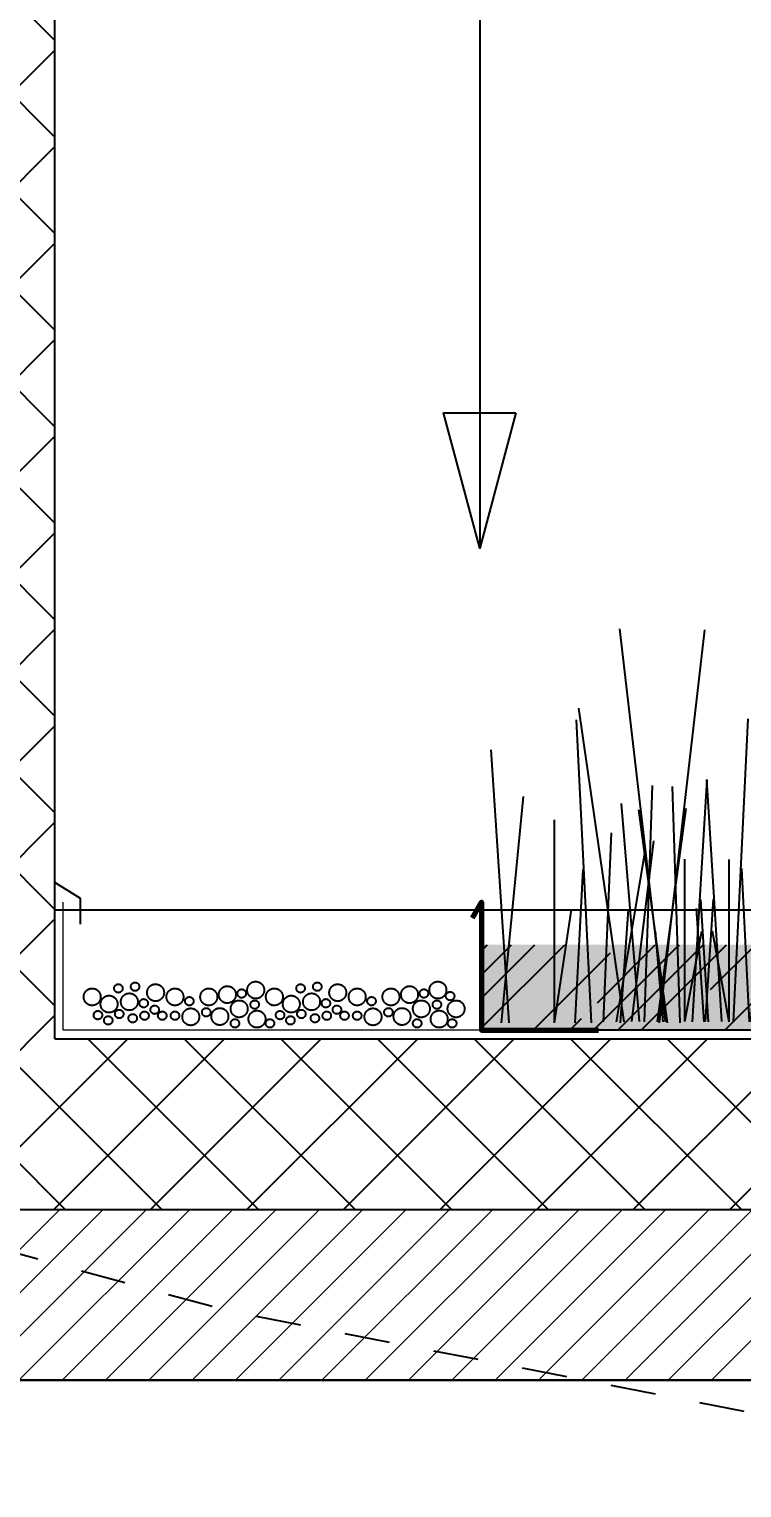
# Model space of a CAD drawing. Header units: centimetres. Extents: x -35664 to 50682, y -23001 to 23705.
# Drawn here: x 7630.2 to 7713.7, y -13407.6 to -13236.6 of the extents above; entities that cross this region are included whole.
import ezdxf

# ---------------------------------------------------------------- set-up
doc = ezdxf.new("R2010")
doc.units = ezdxf.units.CM
doc.header["$PDMODE"] = 67
doc.linetypes.add('VW-01', pattern=[0.41656, 0.20828, -0.20828])
doc.layers.get('0').update_dxf_attribs({"color": 252})
for name, color, linetype in [('B GÈnÈral_Hatch', 252, 'Continuous'), ('B Général', 252, 'Continuous'), ('prlm-Coupe', 252, 'Continuous'), ('prlm-GT', 242, 'Continuous')]:
    doc.layers.add(name, color=color, linetype=linetype)
doc.styles.add('Eurostile', font='Eurosti.TTF')
doc.dimstyles.new('100é', dxfattribs={"dimtxt": 16.471002, "dimasz": 6.232178, "dimexe": 10, "dimexo": 25, "dimgap": 1, "dimtad": 1, "dimdec": 1, "dimtxsty": 'Eurostile', "dimblk": 'A 90.VW_SLASH', "dimblk1": 'A 90.VW_SLASH', "dimblk2": 'A 90.VW_SLASH', "dimcen": 0, "dimdle": 10, "dimazin": 0, "dimtfac": 1, "dimtdec": 1, "dimtix": 1, "dimtmove": 0, "dimatfit": 0, "dimldrblk": 'A 90.VW_FILLEDARROW', "dimfxl": 1, "dimfrac": 2, "dimtolj": 1, "dimarcsym": 0})

# ---------------------------------------------------------------- blocks, each defined once
blk = doc.blocks.new('A 90.VW_SLASH')
at = {"linetype": 'ByBlock', "lineweight": -2}
blk.add_line((1.605, 0), (-1, 0), dxfattribs=at)
at = {"linetype": 'Continuous', "lineweight": 20, "flags": 128}
blk.add_lwpolyline([(0.5, 0.5), (-0.5, -0.5)], dxfattribs=at)
blk = doc.blocks.new('*D282')
at = {"layer": 'Defpoints', "color": 0, "transparency": 16777216}
for p in [(2577.01, -12422.69), (9144.82, -12422.69), (9110.95, -14019.85)]:
    blk.add_point(p, dxfattribs=at)
at = {"layer": 'prlm-GT', "color": 0, "lineweight": -2, "transparency": 16777216}
for p, q in [((9119.82, -12422.69), (9154.82, -12422.69)), ((9144.82, -14013.62), (9144.82, -12428.93)), ((9135.95, -14019.85), (9154.82, -14019.85))]:
    blk.add_line(p, q, dxfattribs=at)
at = {"layer": 'prlm-GT', "color": 0, "lineweight": -2, "transparency": 16777216, "xscale": 6.232177734375, "yscale": 6.232177734375, "zscale": 6.232177734375}
for p, rotation in [((9144.82, -12422.69), 90), ((9144.82, -14019.85), 270)]:
    blk.add_blockref('A 90.VW_SLASH', p, dxfattribs=dict(at, rotation=rotation))
at = {"layer": 'prlm-GT', "color": 0, "transparency": 16777216, "insert": (9136.56, -13221.27), "char_height": 16.471, "attachment_point": 5, "rotation": 90, "style": 'Eurostile'}
blk.add_mtext('\\A1;1597.16', dxfattribs=at)
blk = doc.blocks.new('A 90.VW_FILLEDARROW')
at = {"linetype": 'Continuous'}
blk.add_hatch(color=250, dxfattribs=at).paths.add_polyline_path([(-1.604, 0.43), (0, 0), (-1.604, -0.43)])
at = {"linetype": 'Continuous', "flags": 128}
blk.add_lwpolyline([(-1.604, 0.43), (0, 0), (-1.604, -0.43)], close=True, dxfattribs=at)
blk = doc.blocks.new('B 90.Groupe-831-1')
at = {"layer": 'B Général'}
for p, q in [((7724.59, -5970.43), (7729.91, -5933.66)), ((7716.62, -5970.43), (7714.88, -5942.07)), ((7706.98, -5970.42), (7704.86, -5944.87)), ((7706.07, -5970.42), (7708.65, -5949.24)), ((7727.02, -5970.43), (7726.11, -5948.31)), ((7725.5, -5970.43), (7722.16, -5950.49)), ((7712.29, -5970.43), (7712.29, -5951.42)), ((7714.72, -5970.43), (7715.63, -5956.09)), ((7712.29, -5970.43), (7714.27, -5959.83)), ((7720.04, -5970.43), (7720.95, -5959.83))]:
    blk.add_line(p, q, dxfattribs=at)
blk = doc.blocks.new('B 90.Groupe-832-1')
at = {"layer": 'B Général'}
for p, q in [((7709.33, -5970.58), (7714.64, -5924.54)), ((7701.36, -5970.58), (7699.61, -5935.07)), ((7691.71, -5970.58), (7689.59, -5938.58)), ((7690.8, -5970.58), (7693.39, -5944.04)), ((7711.76, -5970.58), (7710.85, -5942.88)), ((7710.24, -5970.58), (7706.9, -5945.61)), ((7697.03, -5970.58), (7697.03, -5946.78)), ((7699.46, -5970.58), (7700.37, -5952.63)), ((7697.03, -5970.58), (7699, -5957.31)), ((7704.77, -5970.58), (7705.68, -5957.31))]:
    blk.add_line(p, q, dxfattribs=at)
blk = doc.blocks.new('B 90.Groupe-833-1')
at = {"layer": 'B Général'}
for name in ['B 90.Groupe-832-1', 'B 90.Groupe-831-1']:
    blk.add_blockref(name, (0, 0), dxfattribs=at)
blk = doc.blocks.new('B 90.Groupe-834-1')
at = {"layer": 'B Général'}
for p, q in [((7759.45, -5970.44), (7764.77, -5940.57)), ((7751.48, -5970.44), (7749.74, -5947.4)), ((7741.84, -5970.43), (7739.72, -5949.67)), ((7761.88, -5970.44), (7760.97, -5952.46)), ((7740.93, -5970.43), (7743.51, -5953.22)), ((7760.37, -5970.44), (7757.03, -5954.24)), ((7747.16, -5970.43), (7747.16, -5954.99)), ((7749.59, -5970.44), (7750.5, -5958.79)), ((7747.16, -5970.43), (7749.13, -5961.83)), ((7754.9, -5970.44), (7755.81, -5961.83))]:
    blk.add_line(p, q, dxfattribs=at)
blk = doc.blocks.new('B 90.Groupe-835-1')
at = {"layer": 'B Général'}
for p, q in [((7754.65, -5970.44), (7759.96, -5933.03)), ((7746.68, -5970.43), (7744.93, -5941.59)), ((7737.03, -5970.43), (7734.91, -5944.44)), ((7736.12, -5970.43), (7738.71, -5948.88)), ((7757.08, -5970.44), (7756.17, -5947.93)), ((7742.35, -5970.43), (7742.35, -5951.1)), ((7755.56, -5970.44), (7752.22, -5950.15)), ((7744.78, -5970.43), (7745.69, -5955.85)), ((7742.35, -5970.43), (7744.32, -5959.66)), ((7750.09, -5970.44), (7751, -5959.66))]:
    blk.add_line(p, q, dxfattribs=at)
blk = doc.blocks.new('B 90.Groupe-836-1')
at = {"layer": 'B Général'}
for name in ['B 90.Groupe-835-1', 'B 90.Groupe-834-1']:
    blk.add_blockref(name, (0, 0), dxfattribs=at)
blk = doc.blocks.new('B 90.Groupe-837-1')
at = {"layer": 'B Général'}
for name in ['B 90.Groupe-833-1', 'B 90.Groupe-836-1']:
    blk.add_blockref(name, (0, 0), dxfattribs=at)
blk = doc.blocks.new('B 90.Groupe-838-1')
at = {"layer": 'B Général'}
blk.add_blockref('B 90.Groupe-837-1', (0, 0), dxfattribs=at)
blk = doc.blocks.new('B 90.Groupe-839-1')
at = {"layer": 'B Général'}
for p, q in [((7705.2, -5970.46), (7699.89, -5933.69)), ((7713.17, -5970.46), (7714.92, -5942.1)), ((7722.82, -5970.45), (7724.94, -5944.9)), ((7702.77, -5970.46), (7703.68, -5948.33)), ((7723.73, -5970.45), (7721.14, -5949.26)), ((7704.29, -5970.46), (7707.63, -5950.51)), ((7717.5, -5970.45), (7717.5, -5951.45)), ((7715.07, -5970.46), (7714.16, -5956.12)), ((7709.76, -5970.46), (7708.85, -5959.86)), ((7717.5, -5970.45), (7715.53, -5959.86))]:
    blk.add_line(p, q, dxfattribs=at)
blk = doc.blocks.new('B 90.Groupe-840-1')
at = {"layer": 'B Général'}
for p, q in [((7710.01, -5970.46), (7704.69, -5924.42)), ((7717.98, -5970.45), (7719.72, -5934.95)), ((7727.62, -5970.45), (7729.75, -5938.45)), ((7707.58, -5970.46), (7708.49, -5942.75)), ((7728.53, -5970.45), (7725.95, -5943.92)), ((7709.1, -5970.46), (7712.44, -5945.48)), ((7722.31, -5970.45), (7722.31, -5946.65)), ((7719.88, -5970.45), (7718.97, -5952.51)), ((7714.57, -5970.46), (7713.65, -5957.19)), ((7722.31, -5970.45), (7720.33, -5957.19))]:
    blk.add_line(p, q, dxfattribs=at)
blk = doc.blocks.new('B 90.Groupe-841-1')
at = {"layer": 'B Général'}
for p, q in [((7732.89, -5970.45), (7727.57, -5935.18)), ((7740.86, -5970.45), (7742.6, -5943.24)), ((7750.5, -5970.44), (7752.62, -5945.93)), ((7730.46, -5970.45), (7731.37, -5949.22)), ((7751.41, -5970.44), (7748.83, -5950.12)), ((7731.98, -5970.45), (7735.31, -5951.32)), ((7745.19, -5970.45), (7745.18, -5952.21)), ((7742.76, -5970.45), (7741.84, -5956.7)), ((7737.44, -5970.45), (7736.53, -5960.28)), ((7745.19, -5970.45), (7743.21, -5960.28))]:
    blk.add_line(p, q, dxfattribs=at)
blk = doc.blocks.new('B 90.Groupe-842-1')
at = {"layer": 'B Général'}
for p, q in [((7732.89, -5970.45), (7727.57, -5935.18)), ((7740.86, -5970.45), (7742.6, -5943.24)), ((7750.5, -5970.44), (7752.62, -5945.93)), ((7730.46, -5970.45), (7731.37, -5949.22)), ((7751.41, -5970.44), (7748.83, -5950.12)), ((7731.98, -5970.45), (7735.31, -5951.32)), ((7745.19, -5970.45), (7745.18, -5952.21)), ((7742.76, -5970.45), (7741.84, -5956.7)), ((7737.44, -5970.45), (7736.53, -5960.28)), ((7745.19, -5970.45), (7743.21, -5960.28))]:
    blk.add_line(p, q, dxfattribs=at)
blk = doc.blocks.new('B 90.Groupe-843-1')
at = {"layer": 'B Général'}
for p, q in [((7738.15, -5970.45), (7732.83, -5935.17)), ((7746.12, -5970.45), (7747.87, -5943.24)), ((7755.76, -5970.44), (7757.89, -5945.93)), ((7735.72, -5970.45), (7736.63, -5949.22)), ((7756.67, -5970.44), (7754.09, -5950.11)), ((7737.24, -5970.45), (7740.58, -5951.31)), ((7750.45, -5970.44), (7750.45, -5952.21)), ((7748.02, -5970.44), (7747.11, -5956.69)), ((7742.71, -5970.45), (7741.79, -5960.28)), ((7750.45, -5970.44), (7748.47, -5960.28))]:
    blk.add_line(p, q, dxfattribs=at)
blk = doc.blocks.new('B 90.Groupe-844-1')
at = {"layer": 'B Général'}
for name in ['B 90.Groupe-840-1', 'B 90.Groupe-839-1', 'B 90.Groupe-841-1', 'B 90.Groupe-842-1', 'B 90.Groupe-843-1']:
    blk.add_blockref(name, (0, 0), dxfattribs=at)
blk = doc.blocks.new('B 90.Groupe-845-1')
at = {"layer": 'B Général'}
blk.add_blockref('B 90.Groupe-844-1', (0, 0), dxfattribs=at)
blk = doc.blocks.new('B 90.Groupe-846-1')
at = {"layer": 'B Général'}
blk.add_blockref('B 90.Groupe-845-1', (0, 0), dxfattribs=at)
blk = doc.blocks.new('B 90.Groupe-847-1')
at = {"layer": 'B Général'}
for name in ['B 90.Groupe-838-1', 'B 90.Groupe-846-1']:
    blk.add_blockref(name, (0, 0), dxfattribs=at)
blk = doc.blocks.new('B 90.Groupe-848-1')
at = {"layer": 'B Général', "linetype": 'Continuous'}
for points in [[(7643.36, -5966.68), (7643.13, -5966.55), (7642.6, -5966.55), (7642.14, -5966.81), (7641.87, -5967.28), (7641.87, -5967.81), (7642.14, -5968.28), (7642.6, -5968.55), (7643.13, -5968.55), (7643.59, -5968.28), (7643.85, -5967.81), (7643.85, -5967.28), (7643.59, -5966.81), (7643.36, -5966.68)], [(7646.18, -5966.11), (7646.06, -5966.05), (7645.8, -5966.05), (7645.57, -5966.18), (7645.44, -5966.41), (7645.44, -5966.68), (7645.57, -5966.91), (7645.8, -5967.05), (7646.06, -5967.05), (7646.29, -5966.91), (7646.43, -5966.68), (7646.43, -5966.41), (7646.29, -5966.18), (7646.18, -5966.11)], [(7648.14, -5965.91), (7648.02, -5965.85), (7647.76, -5965.85), (7647.53, -5965.98), (7647.4, -5966.21), (7647.4, -5966.48), (7647.53, -5966.71), (7647.76, -5966.85), (7648.02, -5966.85), (7648.25, -5966.71), (7648.38, -5966.48), (7648.38, -5966.21), (7648.25, -5965.98), (7648.14, -5965.91)], [(7650.78, -5966.18), (7650.55, -5966.05), (7650.02, -5966.05), (7649.56, -5966.31), (7649.3, -5966.78), (7649.3, -5967.31), (7649.56, -5967.78), (7650.02, -5968.05), (7650.55, -5968.05), (7651.01, -5967.78), (7651.28, -5967.31), (7651.28, -5966.78), (7651.01, -5966.31), (7650.78, -5966.18)], [(7653.06, -5966.68), (7652.83, -5966.55), (7652.3, -5966.55), (7651.84, -5966.81), (7651.57, -5967.28), (7651.57, -5967.81), (7651.84, -5968.28), (7652.3, -5968.55), (7652.83, -5968.55), (7653.29, -5968.28), (7653.55, -5967.81), (7653.55, -5967.28), (7653.29, -5966.81), (7653.06, -5966.68)], [(7657.02, -5966.68), (7656.79, -5966.55), (7656.26, -5966.55), (7655.8, -5966.81), (7655.53, -5967.28), (7655.53, -5967.81), (7655.8, -5968.28), (7656.26, -5968.55), (7656.79, -5968.55), (7657.25, -5968.28), (7657.51, -5967.81), (7657.51, -5967.28), (7657.25, -5966.81), (7657.02, -5966.68)], [(7659.19, -5966.41), (7658.96, -5966.28), (7658.43, -5966.28), (7657.97, -5966.55), (7657.71, -5967.01), (7657.71, -5967.55), (7657.97, -5968.01), (7658.43, -5968.28), (7658.96, -5968.28), (7659.42, -5968.01), (7659.69, -5967.55), (7659.69, -5967.01), (7659.42, -5966.55), (7659.19, -5966.41)], [(7660.63, -5966.71), (7660.51, -5966.65), (7660.25, -5966.65), (7660.02, -5966.78), (7659.89, -5967.01), (7659.89, -5967.28), (7660.02, -5967.51), (7660.25, -5967.65), (7660.51, -5967.65), (7660.74, -5967.51), (7660.88, -5967.28), (7660.88, -5967.01), (7660.74, -5966.78), (7660.63, -5966.71)], [(7662.51, -5965.88), (7662.28, -5965.75), (7661.75, -5965.75), (7661.29, -5966.01), (7661.03, -5966.48), (7661.03, -5967.01), (7661.29, -5967.48), (7661.75, -5967.75), (7662.28, -5967.75), (7662.74, -5967.48), (7663.01, -5967.01), (7663.01, -5966.48), (7662.74, -5966.01), (7662.51, -5965.88)], [(7664.7, -5966.68), (7664.47, -5966.55), (7663.94, -5966.55), (7663.48, -5966.81), (7663.22, -5967.28), (7663.22, -5967.81), (7663.48, -5968.28), (7663.94, -5968.55), (7664.47, -5968.55), (7664.93, -5968.28), (7665.2, -5967.81), (7665.2, -5967.28), (7664.93, -5966.81), (7664.7, -5966.68)], [(7667.52, -5966.11), (7667.41, -5966.05), (7667.14, -5966.05), (7666.91, -5966.18), (7666.78, -5966.41), (7666.78, -5966.68), (7666.91, -5966.91), (7667.14, -5967.05), (7667.41, -5967.05), (7667.64, -5966.91), (7667.77, -5966.68), (7667.77, -5966.41), (7667.64, -5966.18), (7667.52, -5966.11)], [(7669.48, -5965.91), (7669.37, -5965.85), (7669.1, -5965.85), (7668.87, -5965.98), (7668.74, -5966.21), (7668.74, -5966.48), (7668.87, -5966.71), (7669.1, -5966.85), (7669.37, -5966.85), (7669.6, -5966.71), (7669.73, -5966.48), (7669.73, -5966.21), (7669.6, -5965.98), (7669.48, -5965.91)], [(7672.12, -5966.18), (7671.89, -5966.05), (7671.36, -5966.05), (7670.91, -5966.31), (7670.64, -5966.78), (7670.64, -5967.31), (7670.91, -5967.78), (7671.36, -5968.05), (7671.89, -5968.05), (7672.35, -5967.78), (7672.62, -5967.31), (7672.62, -5966.78), (7672.35, -5966.31), (7672.12, -5966.18)], [(7674.4, -5966.68), (7674.17, -5966.55), (7673.64, -5966.55), (7673.18, -5966.81), (7672.92, -5967.28), (7672.92, -5967.81), (7673.18, -5968.28), (7673.64, -5968.55), (7674.17, -5968.55), (7674.63, -5968.28), (7674.9, -5967.81), (7674.9, -5967.28), (7674.63, -5966.81), (7674.4, -5966.68)], [(7678.36, -5966.68), (7678.13, -5966.55), (7677.6, -5966.55), (7677.14, -5966.81), (7676.87, -5967.28), (7676.87, -5967.81), (7677.14, -5968.28), (7677.6, -5968.55), (7678.13, -5968.55), (7678.59, -5968.28), (7678.85, -5967.81), (7678.85, -5967.28), (7678.59, -5966.81), (7678.36, -5966.68)], [(7680.54, -5966.41), (7680.31, -5966.28), (7679.78, -5966.28), (7679.32, -5966.55), (7679.05, -5967.01), (7679.05, -5967.55), (7679.32, -5968.01), (7679.78, -5968.28), (7680.31, -5968.28), (7680.77, -5968.01), (7681.03, -5967.55), (7681.03, -5967.01), (7680.77, -5966.55), (7680.54, -5966.41)], [(7681.97, -5966.71), (7681.86, -5966.65), (7681.59, -5966.65), (7681.36, -5966.78), (7681.23, -5967.01), (7681.23, -5967.28), (7681.36, -5967.51), (7681.59, -5967.65), (7681.86, -5967.65), (7682.09, -5967.51), (7682.22, -5967.28), (7682.22, -5967.01), (7682.09, -5966.78), (7681.97, -5966.71)], [(7683.86, -5965.88), (7683.63, -5965.75), (7683.1, -5965.75), (7682.64, -5966.01), (7682.37, -5966.48), (7682.37, -5967.01), (7682.64, -5967.48), (7683.1, -5967.75), (7683.63, -5967.75), (7684.09, -5967.48), (7684.35, -5967.01), (7684.35, -5966.48), (7684.09, -5966.01), (7683.86, -5965.88)], [(7645.34, -5967.53), (7645.11, -5967.39), (7644.58, -5967.39), (7644.12, -5967.66), (7643.85, -5968.12), (7643.85, -5968.66), (7644.12, -5969.12), (7644.58, -5969.39), (7645.11, -5969.39), (7645.57, -5969.12), (7645.83, -5968.66), (7645.83, -5968.12), (7645.57, -5967.66), (7645.34, -5967.53)], [(7647.71, -5967.26), (7647.48, -5967.12), (7646.95, -5967.12), (7646.49, -5967.39), (7646.23, -5967.85), (7646.23, -5968.39), (7646.49, -5968.85), (7646.95, -5969.12), (7647.48, -5969.12), (7647.94, -5968.85), (7648.21, -5968.39), (7648.21, -5967.85), (7647.94, -5967.39), (7647.71, -5967.26)], [(7649.15, -5967.86), (7649.03, -5967.79), (7648.77, -5967.79), (7648.54, -5967.93), (7648.41, -5968.16), (7648.41, -5968.43), (7648.54, -5968.66), (7648.77, -5968.79), (7649.03, -5968.79), (7649.26, -5968.66), (7649.4, -5968.43), (7649.4, -5968.16), (7649.26, -5967.93), (7649.15, -5967.86)], [(7654.49, -5967.61), (7654.38, -5967.55), (7654.11, -5967.55), (7653.88, -5967.68), (7653.75, -5967.91), (7653.75, -5968.18), (7653.88, -5968.41), (7654.11, -5968.55), (7654.38, -5968.55), (7654.61, -5968.41), (7654.74, -5968.18), (7654.74, -5967.91), (7654.61, -5967.68), (7654.49, -5967.61)], [(7660.58, -5968.08), (7660.35, -5967.95), (7659.82, -5967.95), (7659.36, -5968.21), (7659.09, -5968.68), (7659.09, -5969.21), (7659.36, -5969.68), (7659.82, -5969.95), (7660.35, -5969.95), (7660.81, -5969.68), (7661.07, -5969.21), (7661.07, -5968.68), (7660.81, -5968.21), (7660.58, -5968.08)], [(7662.15, -5968.01), (7662.03, -5967.95), (7661.77, -5967.95), (7661.54, -5968.08), (7661.41, -5968.31), (7661.41, -5968.58), (7661.54, -5968.81), (7661.77, -5968.95), (7662.03, -5968.95), (7662.26, -5968.81), (7662.4, -5968.58), (7662.4, -5968.31), (7662.26, -5968.08), (7662.15, -5968.01)], [(7666.68, -5967.53), (7666.45, -5967.39), (7665.92, -5967.39), (7665.46, -5967.66), (7665.2, -5968.12), (7665.2, -5968.66), (7665.46, -5969.12), (7665.92, -5969.39), (7666.45, -5969.39), (7666.91, -5969.12), (7667.18, -5968.66), (7667.18, -5968.12), (7666.91, -5967.66), (7666.68, -5967.53)], [(7669.06, -5967.26), (7668.83, -5967.12), (7668.3, -5967.12), (7667.84, -5967.39), (7667.57, -5967.85), (7667.57, -5968.39), (7667.84, -5968.85), (7668.3, -5969.12), (7668.83, -5969.12), (7669.29, -5968.85), (7669.55, -5968.39), (7669.55, -5967.85), (7669.29, -5967.39), (7669.06, -5967.26)], [(7670.49, -5967.86), (7670.38, -5967.79), (7670.11, -5967.79), (7669.88, -5967.93), (7669.75, -5968.16), (7669.75, -5968.43), (7669.88, -5968.66), (7670.11, -5968.79), (7670.38, -5968.79), (7670.61, -5968.66), (7670.74, -5968.43), (7670.74, -5968.16), (7670.61, -5967.93), (7670.49, -5967.86)], [(7675.84, -5967.61), (7675.72, -5967.55), (7675.46, -5967.55), (7675.23, -5967.68), (7675.09, -5967.91), (7675.09, -5968.18), (7675.23, -5968.41), (7675.46, -5968.55), (7675.72, -5968.55), (7675.95, -5968.41), (7676.08, -5968.18), (7676.08, -5967.91), (7675.95, -5967.68), (7675.84, -5967.61)], [(7681.92, -5968.08), (7681.69, -5967.95), (7681.16, -5967.95), (7680.7, -5968.21), (7680.44, -5968.68), (7680.44, -5969.21), (7680.7, -5969.68), (7681.16, -5969.95), (7681.69, -5969.95), (7682.15, -5969.68), (7682.42, -5969.21), (7682.42, -5968.68), (7682.15, -5968.21), (7681.92, -5968.08)], [(7683.49, -5968.01), (7683.38, -5967.95), (7683.11, -5967.95), (7682.88, -5968.08), (7682.75, -5968.31), (7682.75, -5968.58), (7682.88, -5968.81), (7683.11, -5968.95), (7683.38, -5968.95), (7683.61, -5968.81), (7683.74, -5968.58), (7683.74, -5968.31), (7683.61, -5968.08), (7683.49, -5968.01)], [(7685.04, -5967.01), (7684.92, -5966.95), (7684.66, -5966.95), (7684.43, -5967.08), (7684.3, -5967.31), (7684.3, -5967.58), (7684.43, -5967.81), (7684.66, -5967.95), (7684.92, -5967.95), (7685.15, -5967.81), (7685.29, -5967.58), (7685.29, -5967.31), (7685.15, -5967.08), (7685.04, -5967.01)], [(7685.99, -5968.08), (7685.76, -5967.95), (7685.23, -5967.95), (7684.77, -5968.21), (7684.5, -5968.68), (7684.5, -5969.21), (7684.77, -5969.68), (7685.23, -5969.95), (7685.76, -5969.95), (7686.22, -5969.68), (7686.48, -5969.21), (7686.48, -5968.68), (7686.22, -5968.21), (7685.99, -5968.08)], [(7643.78, -5969.25), (7643.67, -5969.18), (7643.4, -5969.18), (7643.17, -5969.31), (7643.04, -5969.55), (7643.04, -5969.81), (7643.17, -5970.05), (7643.4, -5970.18), (7643.67, -5970.18), (7643.9, -5970.05), (7644.03, -5969.81), (7644.03, -5969.55), (7643.9, -5969.31), (7643.78, -5969.25)], [(7644.99, -5969.86), (7644.88, -5969.8), (7644.61, -5969.8), (7644.38, -5969.93), (7644.25, -5970.16), (7644.25, -5970.43), (7644.38, -5970.66), (7644.61, -5970.8), (7644.88, -5970.8), (7645.11, -5970.66), (7645.24, -5970.43), (7645.24, -5970.16), (7645.11, -5969.93), (7644.99, -5969.86)], [(7646.28, -5969.11), (7646.16, -5969.05), (7645.9, -5969.05), (7645.67, -5969.18), (7645.54, -5969.41), (7645.54, -5969.68), (7645.67, -5969.91), (7645.9, -5970.05), (7646.16, -5970.05), (7646.39, -5969.91), (7646.53, -5969.68), (7646.53, -5969.41), (7646.39, -5969.18), (7646.28, -5969.11)], [(7647.86, -5969.61), (7647.75, -5969.55), (7647.48, -5969.55), (7647.25, -5969.68), (7647.12, -5969.91), (7647.12, -5970.18), (7647.25, -5970.41), (7647.48, -5970.55), (7647.75, -5970.55), (7647.98, -5970.41), (7648.11, -5970.18), (7648.11, -5969.91), (7647.98, -5969.68), (7647.86, -5969.61)], [(7649.25, -5969.31), (7649.13, -5969.25), (7648.87, -5969.25), (7648.64, -5969.38), (7648.5, -5969.61), (7648.5, -5969.88), (7648.64, -5970.11), (7648.87, -5970.25), (7649.13, -5970.25), (7649.36, -5970.11), (7649.49, -5969.88), (7649.49, -5969.61), (7649.36, -5969.38), (7649.25, -5969.31)], [(7650.43, -5968.61), (7650.32, -5968.55), (7650.05, -5968.55), (7649.83, -5968.68), (7649.69, -5968.91), (7649.69, -5969.18), (7649.83, -5969.41), (7650.05, -5969.55), (7650.32, -5969.55), (7650.55, -5969.41), (7650.68, -5969.18), (7650.68, -5968.91), (7650.55, -5968.68), (7650.43, -5968.61)], [(7651.33, -5969.31), (7651.21, -5969.25), (7650.95, -5969.25), (7650.72, -5969.38), (7650.58, -5969.61), (7650.58, -5969.88), (7650.72, -5970.11), (7650.95, -5970.25), (7651.21, -5970.25), (7651.44, -5970.11), (7651.57, -5969.88), (7651.57, -5969.61), (7651.44, -5969.38), (7651.33, -5969.31)], [(7652.81, -5969.31), (7652.69, -5969.25), (7652.43, -5969.25), (7652.2, -5969.38), (7652.07, -5969.61), (7652.07, -5969.88), (7652.2, -5970.11), (7652.43, -5970.25), (7652.69, -5970.25), (7652.92, -5970.11), (7653.06, -5969.88), (7653.06, -5969.61), (7652.92, -5969.38), (7652.81, -5969.31)], [(7654.91, -5969.02), (7654.68, -5968.88), (7654.15, -5968.88), (7653.69, -5969.15), (7653.43, -5969.62), (7653.43, -5970.15), (7653.69, -5970.62), (7654.15, -5970.88), (7654.68, -5970.88), (7655.14, -5970.62), (7655.4, -5970.15), (7655.4, -5969.62), (7655.14, -5969.15), (7654.91, -5969.02)], [(7656.47, -5968.91), (7656.36, -5968.85), (7656.09, -5968.85), (7655.86, -5968.98), (7655.73, -5969.21), (7655.73, -5969.48), (7655.86, -5969.71), (7656.09, -5969.85), (7656.36, -5969.85), (7656.59, -5969.71), (7656.72, -5969.48), (7656.72, -5969.21), (7656.59, -5968.98), (7656.47, -5968.91)], [(7658.31, -5968.98), (7658.08, -5968.85), (7657.55, -5968.85), (7657.09, -5969.11), (7656.83, -5969.58), (7656.83, -5970.11), (7657.09, -5970.58), (7657.55, -5970.85), (7658.08, -5970.85), (7658.54, -5970.58), (7658.81, -5970.11), (7658.81, -5969.58), (7658.54, -5969.11), (7658.31, -5968.98)], [(7662.66, -5969.28), (7662.43, -5969.15), (7661.9, -5969.15), (7661.45, -5969.41), (7661.18, -5969.88), (7661.18, -5970.41), (7661.45, -5970.88), (7661.9, -5971.15), (7662.43, -5971.15), (7662.89, -5970.88), (7663.16, -5970.41), (7663.16, -5969.88), (7662.89, -5969.41), (7662.66, -5969.28)], [(7665.12, -5969.25), (7665.01, -5969.18), (7664.74, -5969.18), (7664.51, -5969.31), (7664.38, -5969.55), (7664.38, -5969.81), (7664.51, -5970.05), (7664.74, -5970.18), (7665.01, -5970.18), (7665.24, -5970.05), (7665.37, -5969.81), (7665.37, -5969.55), (7665.24, -5969.31), (7665.12, -5969.25)], [(7666.34, -5969.86), (7666.22, -5969.8), (7665.96, -5969.8), (7665.73, -5969.93), (7665.59, -5970.16), (7665.59, -5970.43), (7665.73, -5970.66), (7665.96, -5970.8), (7666.22, -5970.8), (7666.45, -5970.66), (7666.58, -5970.43), (7666.58, -5970.16), (7666.45, -5969.93), (7666.34, -5969.86)], [(7667.62, -5969.11), (7667.51, -5969.05), (7667.24, -5969.05), (7667.01, -5969.18), (7666.88, -5969.41), (7666.88, -5969.68), (7667.01, -5969.91), (7667.24, -5970.05), (7667.51, -5970.05), (7667.74, -5969.91), (7667.87, -5969.68), (7667.87, -5969.41), (7667.74, -5969.18), (7667.62, -5969.11)], [(7669.21, -5969.61), (7669.09, -5969.55), (7668.83, -5969.55), (7668.6, -5969.68), (7668.46, -5969.91), (7668.46, -5970.18), (7668.6, -5970.41), (7668.83, -5970.55), (7669.09, -5970.55), (7669.32, -5970.41), (7669.45, -5970.18), (7669.45, -5969.91), (7669.32, -5969.68), (7669.21, -5969.61)], [(7670.59, -5969.31), (7670.48, -5969.25), (7670.21, -5969.25), (7669.98, -5969.38), (7669.85, -5969.61), (7669.85, -5969.88), (7669.98, -5970.11), (7670.21, -5970.25), (7670.48, -5970.25), (7670.71, -5970.11), (7670.84, -5969.88), (7670.84, -5969.61), (7670.71, -5969.38), (7670.59, -5969.31)], [(7671.78, -5968.61), (7671.66, -5968.55), (7671.4, -5968.55), (7671.17, -5968.68), (7671.04, -5968.91), (7671.04, -5969.18), (7671.17, -5969.41), (7671.4, -5969.55), (7671.66, -5969.55), (7671.89, -5969.41), (7672.03, -5969.18), (7672.03, -5968.91), (7671.89, -5968.68), (7671.78, -5968.61)], [(7672.67, -5969.31), (7672.55, -5969.25), (7672.29, -5969.25), (7672.06, -5969.38), (7671.93, -5969.61), (7671.93, -5969.88), (7672.06, -5970.11), (7672.29, -5970.25), (7672.55, -5970.25), (7672.78, -5970.11), (7672.92, -5969.88), (7672.92, -5969.61), (7672.78, -5969.38), (7672.67, -5969.31)], [(7674.15, -5969.31), (7674.04, -5969.25), (7673.77, -5969.25), (7673.54, -5969.38), (7673.41, -5969.61), (7673.41, -5969.88), (7673.54, -5970.11), (7673.77, -5970.25), (7674.04, -5970.25), (7674.27, -5970.11), (7674.4, -5969.88), (7674.4, -5969.61), (7674.27, -5969.38), (7674.15, -5969.31)], [(7676.25, -5969.02), (7676.02, -5968.88), (7675.49, -5968.88), (7675.03, -5969.15), (7674.77, -5969.62), (7674.77, -5970.15), (7675.03, -5970.62), (7675.49, -5970.88), (7676.02, -5970.88), (7676.48, -5970.62), (7676.75, -5970.15), (7676.75, -5969.62), (7676.48, -5969.15), (7676.25, -5969.02)], [(7677.81, -5968.91), (7677.7, -5968.85), (7677.43, -5968.85), (7677.21, -5968.98), (7677.07, -5969.21), (7677.07, -5969.48), (7677.21, -5969.71), (7677.43, -5969.85), (7677.7, -5969.85), (7677.93, -5969.71), (7678.06, -5969.48), (7678.06, -5969.21), (7677.93, -5968.98), (7677.81, -5968.91)], [(7679.66, -5968.98), (7679.43, -5968.85), (7678.9, -5968.85), (7678.44, -5969.11), (7678.17, -5969.58), (7678.17, -5970.11), (7678.44, -5970.58), (7678.9, -5970.85), (7679.43, -5970.85), (7679.89, -5970.58), (7680.15, -5970.11), (7680.15, -5969.58), (7679.89, -5969.11), (7679.66, -5968.98)], [(7684.01, -5969.28), (7683.78, -5969.15), (7683.25, -5969.15), (7682.79, -5969.41), (7682.52, -5969.88), (7682.52, -5970.41), (7682.79, -5970.88), (7683.25, -5971.15), (7683.78, -5971.15), (7684.24, -5970.88), (7684.5, -5970.41), (7684.5, -5969.88), (7684.24, -5969.41), (7684.01, -5969.28)], [(7659.84, -5970.21), (7659.72, -5970.15), (7659.46, -5970.15), (7659.23, -5970.28), (7659.09, -5970.51), (7659.09, -5970.78), (7659.23, -5971.01), (7659.46, -5971.15), (7659.72, -5971.15), (7659.95, -5971.01), (7660.08, -5970.78), (7660.08, -5970.51), (7659.95, -5970.28), (7659.84, -5970.21)], [(7663.93, -5970.21), (7663.82, -5970.15), (7663.55, -5970.15), (7663.33, -5970.28), (7663.19, -5970.51), (7663.19, -5970.78), (7663.33, -5971.01), (7663.55, -5971.15), (7663.82, -5971.15), (7664.05, -5971.01), (7664.18, -5970.78), (7664.18, -5970.51), (7664.05, -5970.28), (7663.93, -5970.21)], [(7681.18, -5970.21), (7681.06, -5970.15), (7680.8, -5970.15), (7680.57, -5970.28), (7680.44, -5970.51), (7680.44, -5970.78), (7680.57, -5971.01), (7680.8, -5971.15), (7681.06, -5971.15), (7681.29, -5971.01), (7681.43, -5970.78), (7681.43, -5970.51), (7681.29, -5970.28), (7681.18, -5970.21)], [(7685.28, -5970.21), (7685.16, -5970.15), (7684.9, -5970.15), (7684.67, -5970.28), (7684.54, -5970.51), (7684.54, -5970.78), (7684.67, -5971.01), (7684.9, -5971.15), (7685.16, -5971.15), (7685.39, -5971.01), (7685.53, -5970.78), (7685.53, -5970.51), (7685.39, -5970.28), (7685.28, -5970.21)]]:
    blk.add_open_spline(points, degree=2, dxfattribs=at)
blk = doc.blocks.new('B 90.Groupe-849-1')
at = {"layer": 'B GÈnÈral_Hatch', "linetype": 'Continuous'}
blk.add_hatch(color=250, dxfattribs=at).paths.add_polyline_path([(8096.49, -5961.44), (8096.49, -5971.44), (7688.48, -5971.44), (7688.48, -5961.44)])
h = blk.add_hatch(dxfattribs=at)
h.set_pattern_fill('H_HERBE', color=256, style=0, pattern_type=2)
h.set_pattern_definition([(45, (0, 0), (20.725694, -1.76389), [39.28862, -5.61266]), (45, (-3.197, -6.063), (-3.167054, -25.49614), [16.83798, -28.0633]), (45, (2.806, -2.806), (2.26485, -20.124226), [36.02605, -40.62512]), (45, (1.433, -6.945), (23.571755, 1.12269), [34.79849, -10.10279]), (45, (5.613, -5.613), (11.22532, -11.22532), [10.520934, -2.630233]), (45, (7.016, -7.016), (11.22532, -11.22532), [8.80745, -14.37005]), (45, (8.419, -8.419), (11.22532, -11.22532), []), (45, (0.165, -19.403), (11.22532, -11.22532), [59.62064, -48.78053])])
h.paths.add_polyline_path([(8096.49, -5961.44), (8096.49, -5971.44), (7688.48, -5971.44), (7688.48, -5961.44)])
at = {"layer": 'B Général', "flags": 128}
for points in [[(7641.48, -5959.02), (7641.48, -5956.02), (7638.48, -5954.12), (7638.48, -5951.02)], [(8096.49, -5961.44), (8096.49, -5971.44), (7688.48, -5971.44), (7688.48, -5961.44)]]:
    blk.add_lwpolyline(points, dxfattribs=at)
at = {"layer": 'B Général', "lineweight": 18, "flags": 128}
blk.add_lwpolyline([(8097.49, -5956.44), (8097.49, -5971.44), (7639.48, -5971.44), (7639.48, -5956.44)], dxfattribs=at)
at = {"layer": 'B Général'}
for name in ['B 90.Groupe-847-1', 'B 90.Groupe-848-1']:
    blk.add_blockref(name, (0, 0), dxfattribs=at)
blk = doc.blocks.new('B 90.Groupe-857-1')
at = {"layer": 'B Général', "linetype": 'Continuous', "lineweight": 70, "flags": 128}
blk.add_lwpolyline([(7687.42, -5958.28), (7688.48, -5956.44), (7688.48, -5971.44), (7702.18, -5971.44)], dxfattribs=at)
at = {"layer": 'B Général'}
blk.add_blockref('B 90.Groupe-849-1', (0, 0), dxfattribs=at)
blk = doc.blocks.new('A$C373B78D5')
at = {"layer": 'B GÈnÈral_Hatch', "linetype": 'Continuous'}
h = blk.add_hatch(dxfattribs=at)
h.set_pattern_fill('02_ISOLANT', color=256, style=0, pattern_type=2)
h.set_pattern_definition([(45, (-23116.898, 10090.366), (-5.656854, 5.656854), []), (135, (-23116.898, 10090.366), (5.656854, 5.656854), [])])
h.paths.add_polyline_path([(-15486.41, 4403), (-15486.41, 4097.92), (-15478.41, 4117.92), (-15478.41, 4403)])
h = blk.add_hatch(dxfattribs=at)
h.set_pattern_fill('02_ISOLANT', color=256, angle=180, style=0, pattern_type=2)
h.set_pattern_definition([(225, (-23116.898, 10090.366), (5.656854, -5.656854), []), (315, (-23116.898, 10090.366), (-5.656854, -5.656854), [])])
h.paths.add_polyline_path([(-15018.41, 4097.92), (-15018.41, 4117.92), (-15478.41, 4117.92), (-15486.41, 4097.92)])
at = {"layer": 'B GÈnÈral_Hatch', "linetype": 'Continuous', "lineweight": 18}
h = blk.add_hatch(dxfattribs=at)
h.set_pattern_fill('50_BETON', color=256, style=0, pattern_type=2)
h.set_pattern_definition([(45, (-23116.8977, 10090.366), (2.4253472, -2.6458333), [])])
h.paths.add_polyline_path([(-15018.41, 4077.92), (-15018.41, 4097.92), (-15486.41, 4097.92), (-15502.41, 4077.92)])
at = {"layer": 'B GÈnÈral_Hatch'}
for points in [[(-14698.41, 4066), (-14698.41, 4077.92), (-15512.41, 4077.92), (-15512.41, 4363), (-18095.93, 4363), (-18095.93, 3503), (-16050.74, 3503), (-16050.09, 3203), (-11176.45, 3203), (-11176.45, 3512), (-11666.56, 3512), (-11666.56, 3480), (-11684.56, 3480), (-11684.56, 3771), (-14076.41, 3771), (-14076.41, 4066)], [(-15424.39, 4191.3), (-15428.64, 4175.42), (-15432.89, 4191.3)]]:
    blk.add_lwpolyline(points, close=True, dxfattribs=at)
at = {"layer": 'B Général', "linetype": 'Continuous'}
for p, q in [((-15478.41, 4117.92), (-15478.41, 4403)), ((-15478.41, 4117.92), (-15478.41, 4403)), ((-15428.64, 4247.06), (-15428.64, 4175.42)), ((-15478.41, 4117.92), (-15018.41, 4117.92)), ((-15478.41, 4117.92), (-15018.41, 4117.92)), ((-15486.41, 4097.92), (-15018.41, 4097.92)), ((-15502.41, 4077.92), (-15018.41, 4077.92)), ((-15502.41, 4077.92), (-15018.41, 4077.92))]:
    blk.add_line(p, q, dxfattribs=at)
at = {"layer": 'B Général', "linetype": 'Continuous', "flags": 128}
blk.add_lwpolyline([(-13322.41, 5331.87), (-14116.6, 5339.82), (-14116.6, 5035), (-14698.4, 5035), (-14698.4, 4133), (-15478.41, 4133), (-15478.41, 5662), (-16935.01, 5662), (-16935.01, 6009), (-19603.98, 6009), (-19603.98, 5297), (-19865.06, 5297), (-19865.06, 5050), (-19852.84, 5050), (-19852.84, 4090), (-18095.93, 4090), (-18095.93, 3503), (-16050.9, 3503), (-16050.9, 3504.92), (-16050.41, 3504.92), (-16050.41, 3203), (-11164.45, 3203)], dxfattribs=at)
at = {"layer": 'B Général', "linetype": 'VW-01', "lineweight": 25, "ltscale": 25.4, "flags": 128}
blk.add_lwpolyline([(-16891.01, 4385.41), (-15973.64, 4167), (-15682.34, 4147), (-15457.93, 4086), (-14943.95, 3986), (-13906.93, 3800), (-13281.83, 3698), (-12875.89, 3560), (-12464.74, 3554), (-12018.93, 3494), (-11144.45, 3377.7)], dxfattribs=at)
at = {"layer": 'B Général', "linetype": 'Continuous', "flags": 128}
blk.add_lwpolyline([(-15424.39, 4191.3), (-15428.64, 4175.42), (-15432.89, 4191.3)], close=True, dxfattribs=at)
at = {"layer": 'B Général'}
blk.add_blockref('B 90.Groupe-857-1', (-23116.9, 10090.37), dxfattribs=at)

msp = doc.modelspace()

# ---------------------------------------------------------------- block references
at = {"layer": 'prlm-Coupe'}
msp.add_blockref('A$C373B78D5', (23111.623, -17472.851), dxfattribs=at)

# ---------------------------------------------------------------- dimensions: what is measured, and where the dimension line sits
at = {"layer": 'prlm-GT'}
dim = msp.add_linear_dim(base=(9144.819, -12422.694), p1=(9110.954, -14019.853), p2=(2577.008, -12422.694), angle=90, dimstyle='100é', override={"dimdec": 2, "dimzin": 0, "dimdsep": 46, "dimpost": '<>'}, dxfattribs=at)
dim.commit()
dim.dimension.update_dxf_attribs({"geometry": '*D282', "text_midpoint": (9136.563, -13221.274)})

doc.saveas('drawing.dxf')
